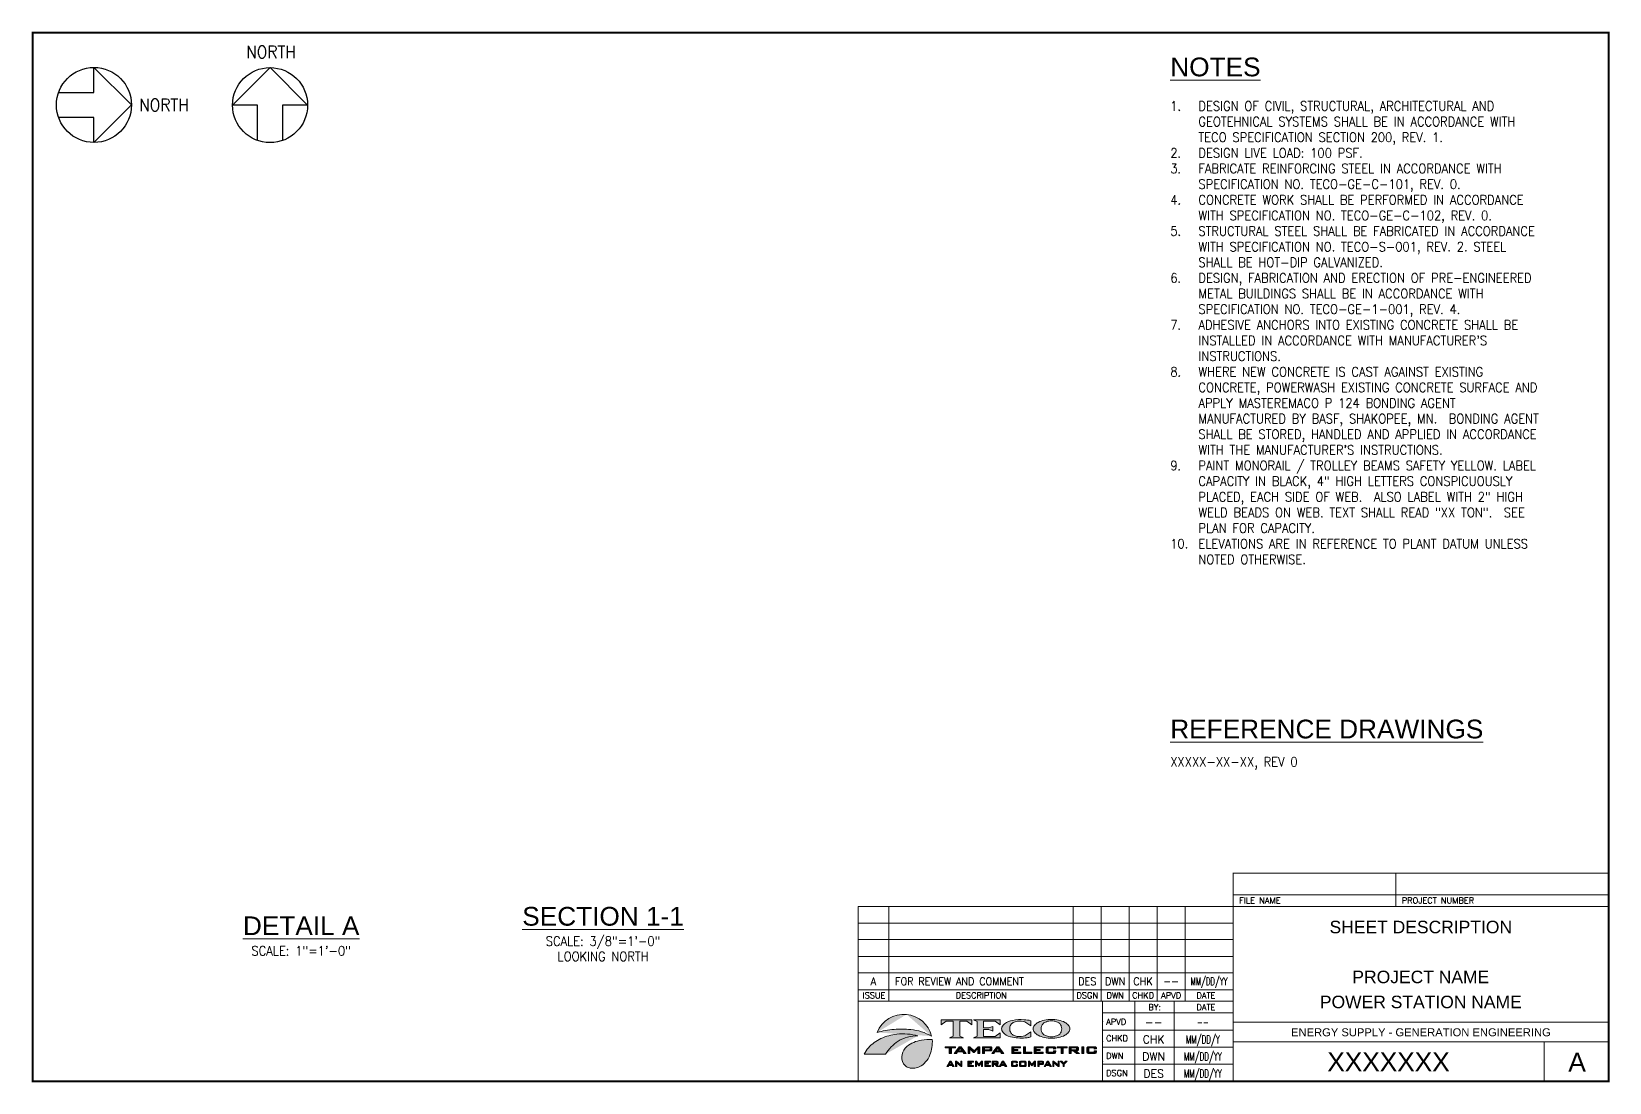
# Paper-space layout 'STRUCTURAL NOTES' of a CAD drawing. Header units: inches. Extents: x 0.9 to 16.6, y 0.3 to 10.8.
import ezdxf
from ezdxf.enums import TextEntityAlignment as Align

# ---------------------------------------------------------------- set-up
doc = ezdxf.new("R2010")
doc.units = ezdxf.units.IN
doc.header["$LTSCALE"] = 0.25
doc.header["$MEASUREMENT"] = 0
doc.layers.get('0').update_dxf_attribs({"lineweight": 18})
doc.layers.add('BORDER', color=7, linetype='Continuous')
doc.layers.add('TITLE-TEXT', color=3, linetype='Continuous')
for name, color, linetype, lineweight in [('G-TBLK', 250, 'Continuous', 25), ('S-SYMB', 6, 'Continuous', 30), ('S-TEXT', 7, 'Continuous', 20)]:
    doc.layers.add(name, color=color, linetype=linetype, lineweight=lineweight)
doc.styles.add('1-8RS', font='ROMANS.shx', dxfattribs={"width": 0.9, "height": 0.125})
doc.styles.add('3-32RS', font='ROMANS.shx', dxfattribs={"width": 0.9, "height": 0.09375})
doc.styles.add('5-64RS', font='ROMANS.shx', dxfattribs={"width": 0.9, "height": 0.078125})
doc.styles.add('Border', font='arial.ttf')
doc.styles.add('ROMANS', font='ROMANS')
doc.styles.add('TITLES', font='arial.ttf', dxfattribs={"height": 0.1875})

# ---------------------------------------------------------------- blocks, each defined once
blk = doc.blocks.new('north-arrow')
blk.add_lwpolyline([(-0.354, 0.125), (0, 0.125), (0, 0.375), (0.375, 0), (0, -0.375), (0, -0.125), (-0.354, -0.125)])
blk.add_circle((0, 0), 0.375)
blk = doc.blocks.new('11X17BDR')
h = blk.add_hatch(color=256)
h.dxf.hatch_style = 1
edge = h.paths.add_edge_path()
edge.add_arc((8.83, 0.384), 0.287, 84.3962, 158.5149, ccw=False)
edge.add_arc((8.833, 0.389), 0.282, 13.0721, 84.9544, ccw=False)
edge.add_arc((8.857, 0.018), 0.501, 59.9852, 85.03)
edge.add_arc((8.804, -0.373), 0.895, 83.8288, 94.5494)
edge.add_arc((8.793, -0.287), 0.809, 94.2464, 106.5052)
h = blk.add_hatch(color=256)
h.dxf.hatch_style = 1
edge = h.paths.add_edge_path()
edge.add_arc((8.824, -0.115), 0.591, 75.4669, 96.1153)
edge.add_arc((8.808, -0.006), 0.48, 95.5751, 115.3545)
edge.add_arc((8.763, 0.08), 0.383, 114.7971, 137.9595)
edge.add_arc((8.677, 0.16), 0.266, 138.4023, 155.1104)
edge.add_line((8.436, 0.272), (8.649, 0.272))
edge.add_arc((8.994, 0.065), 0.403, 123.2678, 149.0243, ccw=False)
edge.add_arc((8.97, 0.075), 0.381, 89.6848, 121.0855, ccw=False)
h = blk.add_hatch(color=256)
h.dxf.hatch_style = 1
h.paths.add_polyline_path([(9.204, 0.616), (9.511, 0.616), (9.511, 0.565), (9.462, 0.601), (9.39, 0.601), (9.39, 0.451), (9.427, 0.436), (9.288, 0.436), (9.325, 0.451), (9.325, 0.601), (9.253, 0.601), (9.204, 0.565)])
h = blk.add_hatch(color=256)
h.dxf.hatch_style = 1
h.paths.add_polyline_path([(9.526, 0.616), (9.793, 0.616), (9.793, 0.565), (9.745, 0.601), (9.628, 0.601), (9.628, 0.534), (9.682, 0.534), (9.719, 0.549), (9.719, 0.503), (9.682, 0.519), (9.628, 0.519), (9.628, 0.45), (9.745, 0.45), (9.793, 0.486), (9.793, 0.436), (9.526, 0.436), (9.563, 0.451), (9.563, 0.6)])
h = blk.add_hatch(color=256)
h.dxf.hatch_style = 1
h.paths.add_polyline_path([(9.889, 0.526, -0.146065), (9.9, 0.566, -0.117978), (9.924, 0.588, -0.097883), (9.964, 0.601, -0.11993), (10.042, 0.595), (10.1, 0.555), (10.1, 0.607, 0.053182), (10.035, 0.617, 0.06401), (9.917, 0.61, 0.115737), (9.838, 0.576, 0.133283), (9.812, 0.543, 0.193013), (9.812, 0.508, 0.132419), (9.837, 0.476, 0.117059), (9.917, 0.441, 0.076372), (10.063, 0.437, 0.036257), (10.1, 0.444), (10.1, 0.496), (10.042, 0.456, -0.120987), (9.965, 0.45, -0.096456), (9.925, 0.463, -0.113265), (9.901, 0.486, -0.149628)])
h = blk.add_hatch(color=256)
h.dxf.hatch_style = 1
h.paths.add_polyline_path([(10.173, 0.461, 0.124302), (10.307, 0.432, 0.1243), (10.441, 0.461, 0.1028), (10.477, 0.491, 0.165897), (10.49, 0.526, 0.165853), (10.477, 0.56, 0.10269), (10.441, 0.59, 0.124274), (10.307, 0.619, 0.124276), (10.173, 0.59, 0.102746), (10.136, 0.56, 0.165775), (10.123, 0.526, 0.165819), (10.136, 0.491, 0.102856)])
h.paths.add_polyline_path([(10.208, 0.553, -0.11305), (10.225, 0.578, -0.115654), (10.257, 0.598, -0.080839), (10.307, 0.605, -0.080836), (10.356, 0.598, -0.115653), (10.389, 0.578, -0.112945), (10.405, 0.553, -0.17035), (10.405, 0.498, -0.112945), (10.389, 0.473, -0.115653), (10.356, 0.454, -0.080836), (10.307, 0.447, -0.080839), (10.257, 0.454, -0.115654), (10.225, 0.473, -0.11305), (10.208, 0.498, -0.17035)], flags=16)
h = blk.add_hatch(color=256)
h.dxf.hatch_style = 1
edge = h.paths.add_edge_path()
edge.add_arc((9.054, 0.102), 0.314, 98.6884, 127.6717)
edge.add_arc((8.945, 0.245), 0.134, 128.059, 210.1188)
edge.add_arc((8.919, 0.238), 0.109, 213.7639, 241.1035)
edge.add_arc((8.923, 0.274), 0.143, 246.8765, 295.7252)
edge.add_arc((8.884, 0.342), 0.221, 297.1213, 339.3712)
edge.add_arc((8.773, 0.394), 0.343, 337.7088, 364.1782)
edge.add_arc((9.091, -0.045), 0.465, 87.0292, 100.5203)
at = {"lineweight": 5}
h = blk.add_hatch(color=256, dxfattribs=at)
h.dxf.hatch_style = 1
h.paths.add_polyline_path([(9.245, 0.346), (9.245, 0.334), (9.285, 0.334), (9.285, 0.28), (9.306, 0.28), (9.306, 0.334), (9.346, 0.334), (9.346, 0.346)])
h = blk.add_hatch(color=256, dxfattribs=at)
h.dxf.hatch_style = 1
h.paths.add_polyline_path([(9.404, 0.346), (9.385, 0.346), (9.335, 0.28), (9.356, 0.28), (9.366, 0.295), (9.421, 0.295), (9.431, 0.28), (9.454, 0.28)])
h.paths.add_polyline_path([(9.412, 0.306), (9.374, 0.306), (9.394, 0.333)], flags=16)
h = blk.add_hatch(color=256, dxfattribs=at)
h.dxf.hatch_style = 1
h.paths.add_polyline_path([(9.529, 0.288), (9.533, 0.288), (9.571, 0.328), (9.57, 0.28), (9.589, 0.28), (9.589, 0.346), (9.573, 0.346), (9.533, 0.306), (9.492, 0.346), (9.475, 0.346), (9.475, 0.28), (9.492, 0.28), (9.491, 0.324)])
h = blk.add_hatch(color=256, dxfattribs=at)
h.dxf.hatch_style = 1
h.paths.add_polyline_path([(9.71, 0.341, 0.080461), (9.707, 0.343, 0.041347), (9.705, 0.344, 0.05123), (9.701, 0.345, 0.040458), (9.693, 0.346), (9.618, 0.346), (9.618, 0.28), (9.638, 0.28), (9.638, 0.306), (9.693, 0.306, 0.048244), (9.701, 0.307, 0.043443), (9.705, 0.307, 0.049133), (9.707, 0.309, 0.072646), (9.71, 0.31, 0.068917), (9.711, 0.313, 0.068888), (9.712, 0.315, 0.045795), (9.712, 0.319), (9.712, 0.333, 0.037245), (9.712, 0.336, 0.077419), (9.711, 0.339, 0.060755)])
h.paths.add_polyline_path([(9.692, 0.332, -0.084756), (9.693, 0.331, -0.037058), (9.693, 0.329), (9.693, 0.322, -0.046197), (9.693, 0.321, -0.075574), (9.692, 0.32, -0.080216), (9.691, 0.319, -0.078788), (9.69, 0.318, -0.045808), (9.689, 0.318, -0.037136), (9.688, 0.317, -0.03357), (9.684, 0.317), (9.638, 0.317), (9.638, 0.335), (9.686, 0.335, -0.024438), (9.688, 0.334, -0.046275), (9.689, 0.334, -0.036668), (9.69, 0.334, -0.087976), (9.691, 0.333, -0.07104)], flags=16)
h = blk.add_hatch(color=256, dxfattribs=at)
h.dxf.hatch_style = 1
h.paths.add_polyline_path([(9.779, 0.346), (9.76, 0.346), (9.711, 0.28), (9.731, 0.28), (9.741, 0.295), (9.796, 0.295), (9.807, 0.28), (9.829, 0.28)])
h.paths.add_polyline_path([(9.788, 0.306), (9.75, 0.306), (9.769, 0.333)], flags=16)
h = blk.add_hatch(color=256, dxfattribs=at)
h.dxf.hatch_style = 1
h.paths.add_polyline_path([(9.909, 0.346), (9.909, 0.28), (9.999, 0.28), (9.999, 0.293), (9.929, 0.293), (9.929, 0.309), (9.97, 0.309), (9.97, 0.32), (9.929, 0.32), (9.929, 0.335), (9.998, 0.335), (9.998, 0.346)])
h = blk.add_hatch(color=256, dxfattribs=at)
h.dxf.hatch_style = 1
h.paths.add_polyline_path([(10.026, 0.28), (10.112, 0.28), (10.112, 0.293), (10.047, 0.293), (10.047, 0.346), (10.026, 0.346)])
h = blk.add_hatch(color=256, dxfattribs=at)
h.dxf.hatch_style = 1
h.paths.add_polyline_path([(10.155, 0.335), (10.224, 0.335), (10.224, 0.346), (10.135, 0.346), (10.135, 0.28), (10.225, 0.28), (10.225, 0.293), (10.155, 0.293), (10.155, 0.309), (10.195, 0.309), (10.195, 0.32), (10.155, 0.32)])
h = blk.add_hatch(color=256, dxfattribs=at)
h.dxf.hatch_style = 1
h.paths.add_polyline_path([(10.328, 0.334), (10.328, 0.322), (10.349, 0.324), (10.349, 0.33, 0.030567), (10.348, 0.335, 0.055702), (10.348, 0.338, 0.072669), (10.346, 0.341, 0.085523), (10.344, 0.343, 0.062277), (10.341, 0.344, 0.046383), (10.337, 0.345, 0.046553), (10.327, 0.346), (10.275, 0.346, 0.033692), (10.265, 0.345, 0.059138), (10.261, 0.344, 0.049627), (10.258, 0.343, 0.098639), (10.256, 0.341, 0.059209), (10.255, 0.338, 0.068685), (10.254, 0.335, 0.018497), (10.253, 0.33), (10.253, 0.296, 0.03019), (10.254, 0.292, 0.056928), (10.255, 0.288, 0.070969), (10.256, 0.285, 0.086828), (10.258, 0.283, 0.060908), (10.261, 0.282, 0.048325), (10.265, 0.281, 0.044491), (10.275, 0.28), (10.327, 0.28, 0.033681), (10.337, 0.281, 0.059271), (10.341, 0.282, 0.04985), (10.344, 0.283, 0.097546), (10.346, 0.285, 0.060692), (10.348, 0.288, 0.067671), (10.348, 0.292, 0.018612), (10.349, 0.296), (10.349, 0.304), (10.328, 0.307), (10.328, 0.293), (10.274, 0.293), (10.274, 0.334)])
h = blk.add_hatch(color=256, dxfattribs=at)
h.dxf.hatch_style = 1
h.paths.add_polyline_path([(10.364, 0.346), (10.364, 0.334), (10.404, 0.334), (10.404, 0.28), (10.424, 0.28), (10.424, 0.334), (10.464, 0.334), (10.464, 0.346)])
h = blk.add_hatch(color=256, dxfattribs=at)
h.dxf.hatch_style = 1
h.paths.add_polyline_path([(10.572, 0.343, 0.039613), (10.569, 0.344, 0.053337), (10.566, 0.345, 0.038227), (10.561, 0.346), (10.482, 0.346), (10.482, 0.28), (10.502, 0.28), (10.502, 0.305), (10.522, 0.305), (10.557, 0.28), (10.586, 0.28), (10.546, 0.305), (10.557, 0.305, 0.077751), (10.566, 0.306, 0.013901), (10.569, 0.307, 0.079144), (10.572, 0.308, 0.042415), (10.574, 0.31, 0.099261), (10.575, 0.312, 0.099807), (10.577, 0.318), (10.577, 0.333, 0.035755), (10.576, 0.336, 0.078916), (10.575, 0.339, 0.059262), (10.574, 0.341, 0.081959)])
h.paths.add_polyline_path([(10.548, 0.335, -0.025528), (10.552, 0.334, -0.045184), (10.554, 0.334, -0.037759), (10.555, 0.334, -0.086878), (10.556, 0.333, -0.072134), (10.556, 0.332, -0.083659), (10.557, 0.331, -0.038148), (10.557, 0.329), (10.557, 0.322, -0.102257), (10.556, 0.319, -0.119095), (10.556, 0.318, -0.041048), (10.555, 0.317, -0.082391), (10.554, 0.317, -0.002904), (10.552, 0.316, -0.066408), (10.548, 0.316), (10.502, 0.316), (10.502, 0.335)], flags=16)
h = blk.add_hatch(color=256, dxfattribs=at)
h.dxf.hatch_style = 1
h.paths.add_polyline_path([(10.631, 0.346), (10.611, 0.346), (10.611, 0.28), (10.631, 0.28)])
h = blk.add_hatch(color=256, dxfattribs=at)
h.dxf.hatch_style = 1
h.paths.add_polyline_path([(10.735, 0.334), (10.735, 0.322), (10.756, 0.324), (10.756, 0.33, 0.030567), (10.755, 0.335, 0.055702), (10.755, 0.338, 0.072669), (10.753, 0.341, 0.085523), (10.751, 0.343, 0.062277), (10.748, 0.344, 0.046383), (10.744, 0.345, 0.046553), (10.734, 0.346), (10.682, 0.346, 0.033692), (10.672, 0.345, 0.059138), (10.668, 0.344, 0.049627), (10.665, 0.343, 0.098639), (10.663, 0.341, 0.059209), (10.662, 0.338, 0.068685), (10.661, 0.335, 0.018497), (10.66, 0.33), (10.66, 0.296, 0.03019), (10.661, 0.292, 0.056928), (10.662, 0.288, 0.070969), (10.663, 0.285, 0.086828), (10.665, 0.283, 0.060908), (10.668, 0.282, 0.048325), (10.672, 0.281, 0.044491), (10.682, 0.28), (10.734, 0.28, 0.033681), (10.744, 0.281, 0.059271), (10.748, 0.282, 0.04985), (10.751, 0.283, 0.097546), (10.753, 0.285, 0.060692), (10.755, 0.288, 0.067671), (10.755, 0.292, 0.018612), (10.756, 0.296), (10.756, 0.304), (10.735, 0.307), (10.735, 0.293), (10.681, 0.293), (10.681, 0.334)])
h = blk.add_hatch(color=256, dxfattribs=at)
h.dxf.hatch_style = 1
h.paths.add_polyline_path([(9.304, 0.201), (9.292, 0.201), (9.261, 0.149), (9.274, 0.149), (9.28, 0.16), (9.315, 0.16), (9.321, 0.149), (9.335, 0.149)])
h.paths.add_polyline_path([(9.309, 0.17), (9.285, 0.17), (9.298, 0.191)], flags=16)
h = blk.add_hatch(color=256, dxfattribs=at)
h.dxf.hatch_style = 1
h.paths.add_polyline_path([(9.359, 0.185), (9.404, 0.149), (9.412, 0.149), (9.412, 0.201), (9.401, 0.201), (9.401, 0.165), (9.357, 0.201), (9.348, 0.201), (9.348, 0.149), (9.36, 0.149)])
h = blk.add_hatch(color=256, dxfattribs=at)
h.dxf.hatch_style = 1
h.paths.add_polyline_path([(9.472, 0.201), (9.472, 0.149), (9.528, 0.149), (9.528, 0.159), (9.484, 0.159), (9.484, 0.172), (9.509, 0.172), (9.509, 0.181), (9.484, 0.181), (9.484, 0.192), (9.527, 0.192), (9.527, 0.201)])
h = blk.add_hatch(color=256, dxfattribs=at)
h.dxf.hatch_style = 1
h.paths.add_polyline_path([(9.556, 0.187), (9.58, 0.155), (9.583, 0.155), (9.606, 0.187), (9.606, 0.149), (9.618, 0.149), (9.618, 0.201), (9.608, 0.201), (9.582, 0.17), (9.557, 0.201), (9.547, 0.201), (9.547, 0.149), (9.557, 0.149)])
h = blk.add_hatch(color=256, dxfattribs=at)
h.dxf.hatch_style = 1
h.paths.add_polyline_path([(9.652, 0.192), (9.696, 0.192), (9.696, 0.201), (9.64, 0.201), (9.64, 0.149), (9.696, 0.149), (9.696, 0.159), (9.652, 0.159), (9.652, 0.172), (9.678, 0.172), (9.678, 0.181), (9.652, 0.181)])
h = blk.add_hatch(color=256, dxfattribs=at)
h.dxf.hatch_style = 1
h.paths.add_polyline_path([(9.762, 0.169), (9.754, 0.169), (9.78, 0.149), (9.761, 0.149), (9.739, 0.169), (9.727, 0.169), (9.727, 0.149), (9.715, 0.149), (9.715, 0.201), (9.762, 0.201, -0.090851), (9.77, 0.199, -0.202446), (9.774, 0.193), (9.773, 0.177, -0.31975), (9.769, 0.17, -0.08429)])
h.paths.add_polyline_path([(9.727, 0.178), (9.727, 0.192), (9.758, 0.192, -0.155418), (9.761, 0.191, -0.071343), (9.762, 0.188), (9.762, 0.18, -0.224979), (9.758, 0.178, 0.003541), (9.756, 0.178)], flags=16)
h = blk.add_hatch(color=256, dxfattribs=at)
h.dxf.hatch_style = 1
h.paths.add_polyline_path([(9.803, 0.16), (9.838, 0.16), (9.845, 0.149), (9.859, 0.149), (9.828, 0.201), (9.815, 0.201), (9.784, 0.149), (9.797, 0.149)])
h.paths.add_polyline_path([(9.809, 0.17), (9.821, 0.191), (9.833, 0.17)], flags=16)
h = blk.add_hatch(color=256, dxfattribs=at)
h.dxf.hatch_style = 1
h.paths.add_polyline_path([(9.964, 0.198, 0.03499), (9.962, 0.2, 0.085977), (9.959, 0.2, -0.003789), (9.956, 0.201, 0.060861), (9.953, 0.201), (9.92, 0.201, 0.021688), (9.917, 0.201, 0.035239), (9.914, 0.2, 0.046875), (9.911, 0.2, 0.074036), (9.91, 0.198, 0.090842), (9.908, 0.197, 0.05218), (9.907, 0.195, 0.047539), (9.907, 0.192, 0.023081), (9.907, 0.189), (9.907, 0.161, 0.026593), (9.907, 0.158, 0.043876), (9.907, 0.155, 0.056246), (9.908, 0.153, 0.086473), (9.91, 0.152, 0.077694), (9.911, 0.151, 0.04393), (9.914, 0.15, 0.038182), (9.917, 0.149, 0.018748), (9.92, 0.149), (9.953, 0.149, 0.04767), (9.959, 0.15, 0.065484), (9.962, 0.151, 0.056108), (9.964, 0.152, 0.108166), (9.965, 0.153, 0.034712), (9.966, 0.155, 0.06543), (9.966, 0.158), (9.966, 0.168), (9.954, 0.17), (9.954, 0.159), (9.919, 0.159), (9.919, 0.192), (9.954, 0.192), (9.954, 0.182), (9.966, 0.184), (9.966, 0.192, 0.086645), (9.966, 0.195, 0.013208), (9.965, 0.197, 0.130248)])
h = blk.add_hatch(color=256, dxfattribs=at)
h.dxf.hatch_style = 1
h.paths.add_polyline_path([(10, 0.201, -0.007075), (9.997, 0.201, 0.097652), (9.992, 0.2, 0.292753), (9.988, 0.196, 0.075483), (9.987, 0.189), (9.987, 0.161, 0.020478), (9.987, 0.158, 0.04889), (9.987, 0.155, 0.051829), (9.988, 0.153, 0.090242), (9.99, 0.152, 0.101917), (9.992, 0.15, 0.055598), (9.997, 0.149, 0.021667), (10, 0.149), (10.04, 0.149, 0.019042), (10.044, 0.149, 0.037888), (10.047, 0.15, 0.044009), (10.049, 0.151, 0.078276), (10.051, 0.152, 0.120188), (10.053, 0.154, 0.066469), (10.054, 0.158, 0.027104), (10.054, 0.161), (10.054, 0.189, 0.023885), (10.054, 0.192, 0.046223), (10.053, 0.195, 0.053497), (10.052, 0.197, 0.089518), (10.051, 0.198, 0.101491), (10.049, 0.2, 0.056024), (10.044, 0.201, 0.021688), (10.04, 0.201)])
h.paths.add_polyline_path([(10.041, 0.192), (10.041, 0.159), (9.999, 0.159), (9.999, 0.192)], flags=16)
h = blk.add_hatch(color=256, dxfattribs=at)
h.dxf.hatch_style = 1
h.paths.add_polyline_path([(10.076, 0.149), (10.086, 0.149), (10.086, 0.187), (10.11, 0.155), (10.112, 0.155), (10.136, 0.187), (10.135, 0.149), (10.147, 0.149), (10.147, 0.201), (10.137, 0.201), (10.112, 0.17), (10.086, 0.201), (10.076, 0.201)])
h = blk.add_hatch(color=256, dxfattribs=at)
h.dxf.hatch_style = 1
h.paths.add_polyline_path([(10.217, 0.169), (10.182, 0.169), (10.182, 0.149), (10.169, 0.149), (10.169, 0.201), (10.216, 0.201, -0.091089), (10.224, 0.199, -0.194104), (10.228, 0.193), (10.228, 0.178, -0.32127), (10.223, 0.171, -0.081634)])
h.paths.add_polyline_path([(10.212, 0.192, -0.159234), (10.215, 0.191, -0.075262), (10.216, 0.188), (10.216, 0.18, -0.231814), (10.212, 0.178, 0.007089), (10.21, 0.178), (10.182, 0.178), (10.182, 0.192)], flags=16)
h = blk.add_hatch(color=256, dxfattribs=at)
h.dxf.hatch_style = 1
h.paths.add_polyline_path([(10.286, 0.16), (10.293, 0.149), (10.307, 0.149), (10.276, 0.201), (10.263, 0.201), (10.232, 0.149), (10.245, 0.149), (10.251, 0.16)])
h.paths.add_polyline_path([(10.257, 0.17), (10.269, 0.191), (10.281, 0.17)], flags=16)
h = blk.add_hatch(color=256, dxfattribs=at)
h.dxf.hatch_style = 1
h.paths.add_polyline_path([(10.328, 0.201), (10.32, 0.201), (10.32, 0.149), (10.331, 0.149), (10.33, 0.185), (10.375, 0.149), (10.384, 0.149), (10.384, 0.201), (10.372, 0.201), (10.373, 0.165)])
h = blk.add_hatch(color=256, dxfattribs=at)
h.dxf.hatch_style = 1
h.paths.add_polyline_path([(10.411, 0.201), (10.394, 0.201), (10.422, 0.172), (10.422, 0.149), (10.435, 0.149), (10.435, 0.173), (10.463, 0.201), (10.448, 0.201), (10.429, 0.181)])
for p, q in [((15.874, 10.486), (15.874, 0)), ((15.874, 0), (0.124, 0))]:
    blk.add_line(p, q)
at = {"const_width": 0.02}
blk.add_lwpolyline([(0.124, 0), (0.124, 10.486), (15.874, 10.486), (15.874, 0)], close=True, dxfattribs=at)
at = {"const_width": 0.01}
for points in [[(12.124, 0), (12.124, 2.083), (15.874, 2.083)], [(13.749, 2.083), (13.749, 1.75)], [(8.374, 1.75), (15.874, 1.75)], [(8.374, 1.75), (8.374, 0)], [(8.682, 0.801), (8.682, 1.75)], [(10.525, 0.801), (10.525, 1.75)], [(10.804, 0.801), (10.804, 1.75)], [(11.083, 0.801), (11.083, 1.75)], [(11.362, 0.801), (11.362, 1.75)], [(11.642, 0.801), (11.642, 1.75)], [(12.124, 1.866), (15.874, 1.866)], [(8.374, 1.583), (12.124, 1.583)], [(8.374, 1.417), (12.124, 1.417)], [(8.374, 1.25), (12.124, 1.25)], [(8.374, 1.084), (12.124, 1.084)], [(8.374, 0.917), (12.124, 0.917)], [(8.374, 0.801), (12.124, 0.801)], [(10.818, 0.801), (10.818, 0)], [(11.139, 0.801), (11.139, 0)], [(11.533, 0.801), (11.533, 0)], [(10.818, 0.684), (12.124, 0.684)], [(10.818, 0.513), (12.124, 0.513)], [(12.124, 0.593), (15.874, 0.593)], [(10.818, 0.342), (12.124, 0.342)], [(12.124, 0.397), (15.874, 0.397)], [(10.818, 0.171), (12.124, 0.171)]]:
    blk.add_lwpolyline(points, dxfattribs=at)
for points in [[(8.563, 0.489, -0.335171), (8.858, 0.669, -0.324352), (9.107, 0.452, 0.109715), (8.9, 0.518, 0.046811), (8.733, 0.52, 0.05354)], [(8.972, 0.456, 0.09034), (8.761, 0.472, 0.086519), (8.602, 0.428, 0.101411), (8.478, 0.337, 0.073032), (8.436, 0.272), (8.649, 0.272, -0.11286), (8.773, 0.402, -0.137875)], [(10.1, 0.444), (10.1, 0.496), (10.042, 0.456, -0.120987), (9.965, 0.45, -0.096456), (9.925, 0.463, -0.113265), (9.901, 0.486, -0.149628), (9.889, 0.526, -0.146065), (9.9, 0.566, -0.117978), (9.924, 0.588, -0.097883), (9.964, 0.601, -0.11993), (10.042, 0.595), (10.1, 0.555), (10.1, 0.607, 0.053182), (10.035, 0.617, 0.06401), (9.917, 0.61, 0.115737), (9.838, 0.576, 0.133283), (9.812, 0.543, 0.193013), (9.812, 0.508, 0.132419), (9.837, 0.476, 0.117059), (9.917, 0.441, 0.076372), (10.063, 0.437, 0.036257)], [(10.173, 0.59, 0.102746), (10.136, 0.56, 0.165775), (10.123, 0.526, 0.165819), (10.136, 0.491, 0.102856), (10.173, 0.461, 0.124302), (10.307, 0.432, 0.1243), (10.441, 0.461, 0.1028), (10.477, 0.491, 0.165897), (10.49, 0.526, 0.165853), (10.477, 0.56, 0.10269), (10.441, 0.59, 0.124274), (10.307, 0.619, 0.124276)], [(10.208, 0.553, 0.17035), (10.208, 0.498, 0.11305), (10.225, 0.473, 0.112719), (10.256, 0.454, 0.082386), (10.307, 0.447, 0.082382), (10.357, 0.454, 0.112719), (10.389, 0.473, 0.112945), (10.405, 0.498, 0.17035), (10.405, 0.553, 0.112945), (10.389, 0.578, 0.112719), (10.357, 0.597, 0.082382), (10.307, 0.605, 0.082386), (10.256, 0.597, 0.112719), (10.225, 0.578, 0.11305)], [(9.006, 0.412, 0.127142), (8.862, 0.35, 0.374182), (8.829, 0.177, 0.119861), (8.866, 0.143, 0.21643), (8.985, 0.145, 0.186467), (9.091, 0.264, 0.116011), (9.115, 0.419, 0.058934)]]:
    blk.add_lwpolyline(points, format="xyb", close=True)
for points in [[(9.204, 0.616), (9.511, 0.616), (9.511, 0.565), (9.462, 0.601), (9.39, 0.601), (9.39, 0.451), (9.427, 0.436), (9.288, 0.436), (9.325, 0.451), (9.325, 0.601), (9.253, 0.601), (9.204, 0.565)], [(9.526, 0.616), (9.793, 0.616), (9.793, 0.565), (9.745, 0.601), (9.628, 0.601), (9.628, 0.534), (9.682, 0.534), (9.719, 0.549), (9.719, 0.503), (9.682, 0.519), (9.628, 0.519), (9.628, 0.45), (9.745, 0.45), (9.793, 0.486), (9.793, 0.436), (9.526, 0.436), (9.563, 0.451), (9.563, 0.6)]]:
    blk.add_lwpolyline(points, close=True)
at = {"lineweight": 5}
for points in [[(9.245, 0.346), (9.346, 0.346), (9.346, 0.334), (9.306, 0.334), (9.306, 0.28), (9.285, 0.28), (9.285, 0.334), (9.245, 0.334)], [(9.335, 0.28), (9.385, 0.346), (9.404, 0.346), (9.454, 0.28), (9.431, 0.28), (9.421, 0.295), (9.366, 0.295), (9.356, 0.28)], [(9.475, 0.346), (9.475, 0.28), (9.492, 0.28), (9.491, 0.324), (9.529, 0.288), (9.533, 0.288), (9.571, 0.328), (9.57, 0.28), (9.589, 0.28), (9.589, 0.346), (9.573, 0.346), (9.533, 0.306), (9.492, 0.346)], [(9.711, 0.28), (9.76, 0.346), (9.779, 0.346), (9.829, 0.28), (9.807, 0.28), (9.796, 0.295), (9.741, 0.295), (9.731, 0.28)], [(9.75, 0.306), (9.769, 0.333), (9.788, 0.306)], [(9.909, 0.346), (9.998, 0.346), (9.998, 0.335), (9.929, 0.335), (9.929, 0.32), (9.97, 0.32), (9.97, 0.309), (9.929, 0.309), (9.929, 0.293), (9.999, 0.293), (9.999, 0.28), (9.909, 0.28)], [(10.026, 0.346), (10.047, 0.346), (10.047, 0.293), (10.112, 0.293), (10.112, 0.28), (10.026, 0.28)], [(10.135, 0.346), (10.224, 0.346), (10.224, 0.335), (10.155, 0.335), (10.155, 0.32), (10.195, 0.32), (10.195, 0.309), (10.155, 0.309), (10.155, 0.293), (10.225, 0.293), (10.225, 0.28), (10.135, 0.28)], [(10.364, 0.346), (10.464, 0.346), (10.464, 0.334), (10.424, 0.334), (10.424, 0.28), (10.404, 0.28), (10.404, 0.334), (10.364, 0.334)], [(10.611, 0.346), (10.631, 0.346), (10.631, 0.28), (10.611, 0.28)], [(9.261, 0.149), (9.292, 0.201), (9.304, 0.201), (9.335, 0.149), (9.321, 0.149), (9.315, 0.16), (9.28, 0.16), (9.274, 0.149)], [(9.285, 0.17), (9.298, 0.191), (9.309, 0.17)], [(9.348, 0.149), (9.348, 0.201), (9.357, 0.201), (9.401, 0.165), (9.401, 0.201), (9.412, 0.201), (9.412, 0.149), (9.404, 0.149), (9.359, 0.185), (9.36, 0.149)], [(9.472, 0.201), (9.527, 0.201), (9.527, 0.192), (9.484, 0.192), (9.484, 0.181), (9.509, 0.181), (9.509, 0.172), (9.484, 0.172), (9.484, 0.159), (9.528, 0.159), (9.528, 0.149), (9.472, 0.149)], [(9.547, 0.201), (9.557, 0.201), (9.582, 0.17), (9.608, 0.201), (9.618, 0.201), (9.618, 0.149), (9.606, 0.149), (9.606, 0.187), (9.583, 0.155), (9.58, 0.155), (9.556, 0.187), (9.557, 0.149), (9.547, 0.149)], [(9.64, 0.201), (9.696, 0.201), (9.696, 0.192), (9.652, 0.192), (9.652, 0.181), (9.678, 0.181), (9.678, 0.172), (9.652, 0.172), (9.652, 0.159), (9.696, 0.159), (9.696, 0.149), (9.64, 0.149)], [(9.784, 0.149), (9.815, 0.201), (9.828, 0.201), (9.859, 0.149), (9.845, 0.149), (9.838, 0.16), (9.803, 0.16), (9.797, 0.149)], [(9.809, 0.17), (9.821, 0.191), (9.833, 0.17)], [(9.999, 0.159), (9.999, 0.192), (10.041, 0.192), (10.041, 0.159)], [(10.076, 0.149), (10.076, 0.201), (10.086, 0.201), (10.112, 0.17), (10.137, 0.201), (10.147, 0.201), (10.147, 0.149), (10.135, 0.149), (10.136, 0.187), (10.112, 0.155), (10.11, 0.155), (10.086, 0.187), (10.086, 0.149)], [(10.232, 0.149), (10.263, 0.201), (10.276, 0.201), (10.307, 0.149), (10.293, 0.149), (10.286, 0.16), (10.251, 0.16), (10.245, 0.149)], [(10.257, 0.17), (10.269, 0.191), (10.281, 0.17)], [(10.32, 0.149), (10.32, 0.201), (10.328, 0.201), (10.373, 0.165), (10.372, 0.201), (10.384, 0.201), (10.384, 0.149), (10.375, 0.149), (10.33, 0.185), (10.331, 0.149)], [(10.394, 0.201), (10.411, 0.201), (10.429, 0.181), (10.448, 0.201), (10.463, 0.201), (10.435, 0.173), (10.435, 0.149), (10.422, 0.149), (10.422, 0.172)]]:
    blk.add_lwpolyline(points, close=True, dxfattribs=at)
blk.add_lwpolyline([(9.394, 0.333), (9.374, 0.306), (9.412, 0.306), (9.394, 0.333)], dxfattribs=at)
for points in [[(9.693, 0.306), (9.638, 0.306), (9.638, 0.28), (9.618, 0.28), (9.618, 0.346), (9.693, 0.346, -0.040458), (9.701, 0.345, -0.05123), (9.705, 0.344, -0.041347), (9.707, 0.343, -0.080461), (9.71, 0.341, -0.060755), (9.711, 0.339, -0.077419), (9.712, 0.336, -0.037245), (9.712, 0.333), (9.712, 0.319, -0.045795), (9.712, 0.315, -0.068888), (9.711, 0.313, -0.068917), (9.71, 0.31, -0.072646), (9.707, 0.309, -0.049133), (9.705, 0.307, -0.043443), (9.701, 0.307, -0.048244), (9.693, 0.306, -128.696744)], [(10, 0.201), (10.04, 0.201, -0.021688), (10.044, 0.201, -0.035239), (10.047, 0.2, -0.046659), (10.049, 0.2, -0.074913), (10.051, 0.198, -0.089518), (10.052, 0.197, -0.053497), (10.053, 0.195, -0.046223), (10.054, 0.192, -0.023885), (10.054, 0.189), (10.054, 0.161, -0.027104), (10.054, 0.158, -0.042854), (10.053, 0.155, -0.05727), (10.052, 0.153, -0.085445), (10.051, 0.152, -0.078276), (10.049, 0.151, -0.044009), (10.047, 0.15, -0.037888), (10.044, 0.149, -0.019042), (10.04, 0.149), (10, 0.149, -0.021667), (9.997, 0.149, -0.035192), (9.994, 0.15, -0.047011), (9.991, 0.151, -0.074602), (9.99, 0.152, -0.090242), (9.988, 0.153, -0.051829), (9.987, 0.155, -0.04889), (9.987, 0.158, -0.020478), (9.987, 0.161), (9.987, 0.189, -0.058752), (9.987, 0.195, -0.079574), (9.988, 0.197, -0.062737), (9.99, 0.198, -0.102865), (9.991, 0.2, -0.018239), (9.994, 0.2, -0.064004), (9.997, 0.201, 0.007075), (10, 0.201, -0.028747)]]:
    blk.add_lwpolyline(points, format="xyb", dxfattribs=at)
for points in [[(9.684, 0.317), (9.638, 0.317), (9.638, 0.335), (9.686, 0.335, -0.024438), (9.688, 0.334, -0.046275), (9.689, 0.334, -0.036668), (9.69, 0.334, -0.087976), (9.691, 0.333, -0.07104), (9.692, 0.332, -0.084756), (9.693, 0.331, -0.037058), (9.693, 0.329), (9.693, 0.322, -0.046197), (9.693, 0.321, -0.075574), (9.692, 0.32, -0.080216), (9.691, 0.319, -0.078788), (9.69, 0.318, -0.045808), (9.689, 0.318, -0.037136), (9.688, 0.317, -0.03357), (9.684, 0.317)], [(10.274, 0.334), (10.328, 0.334), (10.328, 0.322), (10.349, 0.324), (10.349, 0.33, 0.030567), (10.348, 0.335, 0.055702), (10.348, 0.338, 0.072669), (10.346, 0.341, 0.085523), (10.344, 0.343, 0.062277), (10.341, 0.344, 0.046383), (10.337, 0.345, 0.046553), (10.327, 0.346), (10.275, 0.346, 0.033692), (10.265, 0.345, 0.059138), (10.261, 0.344, 0.049627), (10.258, 0.343, 0.098639), (10.256, 0.341, 0.059209), (10.255, 0.338, 0.068685), (10.254, 0.335, 0.018497), (10.253, 0.33), (10.253, 0.296, 0.03019), (10.254, 0.292, 0.056928), (10.255, 0.288, 0.070969), (10.256, 0.285, 0.086828), (10.258, 0.283, 0.060908), (10.261, 0.282, 0.048325), (10.265, 0.281, 0.044491), (10.275, 0.28), (10.327, 0.28, 0.033681), (10.337, 0.281, 0.059271), (10.341, 0.282, 0.04985), (10.344, 0.283, 0.097546), (10.346, 0.285, 0.060692), (10.348, 0.288, 0.067671), (10.348, 0.292, 0.018612), (10.349, 0.296), (10.349, 0.304), (10.328, 0.307), (10.328, 0.293), (10.274, 0.293)], [(10.482, 0.346), (10.561, 0.346, -0.038227), (10.566, 0.345, -0.053337), (10.569, 0.344, -0.039613), (10.572, 0.343, -0.081959), (10.574, 0.341, -0.059262), (10.575, 0.339, -0.078916), (10.576, 0.336, -0.035755), (10.577, 0.333), (10.577, 0.318, -0.099807), (10.575, 0.312, -0.099261), (10.574, 0.31, -0.042415), (10.572, 0.308, -0.079144), (10.569, 0.307, -0.013901), (10.566, 0.306, -0.077751), (10.557, 0.305), (10.546, 0.305), (10.586, 0.28), (10.557, 0.28), (10.522, 0.305), (10.502, 0.305), (10.502, 0.28), (10.482, 0.28)], [(10.502, 0.335), (10.548, 0.335, -0.025528), (10.552, 0.334, -0.045184), (10.554, 0.334, -0.037759), (10.555, 0.334, -0.086878), (10.556, 0.333, -0.072134), (10.556, 0.332, -0.083659), (10.557, 0.331, -0.038148), (10.557, 0.329), (10.557, 0.322, -0.102257), (10.556, 0.319, -0.119095), (10.556, 0.318, -0.041048), (10.555, 0.317, -0.082391), (10.554, 0.317, -0.002904), (10.552, 0.316, -0.066408), (10.548, 0.316), (10.502, 0.316)], [(10.681, 0.334), (10.735, 0.334), (10.735, 0.322), (10.756, 0.324), (10.756, 0.33, 0.030567), (10.755, 0.335, 0.055702), (10.755, 0.338, 0.072669), (10.753, 0.341, 0.085523), (10.751, 0.343, 0.062277), (10.748, 0.344, 0.046383), (10.744, 0.345, 0.046553), (10.734, 0.346), (10.682, 0.346, 0.033692), (10.672, 0.345, 0.059138), (10.668, 0.344, 0.049627), (10.665, 0.343, 0.098639), (10.663, 0.341, 0.059209), (10.662, 0.338, 0.068685), (10.661, 0.335, 0.018497), (10.66, 0.33), (10.66, 0.296, 0.03019), (10.661, 0.292, 0.056928), (10.662, 0.288, 0.070969), (10.663, 0.285, 0.086828), (10.665, 0.283, 0.060908), (10.668, 0.282, 0.048325), (10.672, 0.281, 0.044491), (10.682, 0.28), (10.734, 0.28, 0.033681), (10.744, 0.281, 0.059271), (10.748, 0.282, 0.04985), (10.751, 0.283, 0.097546), (10.753, 0.285, 0.060692), (10.755, 0.288, 0.067671), (10.755, 0.292, 0.018612), (10.756, 0.296), (10.756, 0.304), (10.735, 0.307), (10.735, 0.293), (10.681, 0.293)], [(9.715, 0.201), (9.762, 0.201, -0.058418), (9.767, 0.2, -0.061698), (9.769, 0.2, -0.043257), (9.771, 0.198, -0.079406), (9.772, 0.197, -0.047923), (9.773, 0.195, -0.066793), (9.774, 0.193, -0.031048), (9.774, 0.191), (9.774, 0.179, -0.040338), (9.774, 0.176, -0.05726), (9.773, 0.174, -0.057665), (9.772, 0.173, -0.070241), (9.771, 0.171, -0.05179), (9.769, 0.17, -0.053156), (9.767, 0.169, -0.066965), (9.762, 0.169), (9.754, 0.169), (9.78, 0.149), (9.761, 0.149), (9.739, 0.169), (9.727, 0.169), (9.727, 0.149), (9.715, 0.149)], [(9.727, 0.192), (9.756, 0.192, -0.020119), (9.758, 0.192, -0.087042), (9.76, 0.192, -0.22897), (9.761, 0.19, -0.047346), (9.762, 0.188), (9.762, 0.182, -0.074279), (9.761, 0.18, -0.20202), (9.76, 0.178, -0.111833), (9.758, 0.178, 0.003541), (9.756, 0.178), (9.727, 0.178)], [(9.919, 0.192), (9.954, 0.192), (9.954, 0.182), (9.966, 0.184), (9.966, 0.192, 0.086645), (9.966, 0.195, 0.013208), (9.965, 0.197, 0.130248), (9.964, 0.198, 0.03499), (9.962, 0.2, 0.085977), (9.959, 0.2, -0.003789), (9.956, 0.201, 0.060861), (9.953, 0.201), (9.92, 0.201, 0.021688), (9.917, 0.201, 0.035239), (9.914, 0.2, 0.046875), (9.911, 0.2, 0.074036), (9.91, 0.198, 0.090842), (9.908, 0.197, 0.05218), (9.907, 0.195, 0.047539), (9.907, 0.192, 0.023081), (9.907, 0.189), (9.907, 0.161, 0.026593), (9.907, 0.158, 0.043876), (9.907, 0.155, 0.056246), (9.908, 0.153, 0.086473), (9.91, 0.152, 0.077694), (9.911, 0.151, 0.04393), (9.914, 0.15, 0.038182), (9.917, 0.149, 0.018748), (9.92, 0.149), (9.953, 0.149, 0.04767), (9.959, 0.15, 0.065484), (9.962, 0.151, 0.056108), (9.964, 0.152, 0.108166), (9.965, 0.153, 0.034712), (9.966, 0.155, 0.06543), (9.966, 0.158), (9.966, 0.168), (9.954, 0.17), (9.954, 0.159), (9.919, 0.159)], [(10.169, 0.149), (10.169, 0.201), (10.216, 0.201, -0.058345), (10.221, 0.2, -0.061845), (10.223, 0.2, -0.04311), (10.225, 0.198, -0.079553), (10.226, 0.197, -0.047021), (10.227, 0.195, -0.069229), (10.228, 0.193, -0.027849), (10.228, 0.191), (10.228, 0.179, -0.040396), (10.228, 0.177, -0.05637), (10.227, 0.175, -0.060084), (10.226, 0.173, -0.067062), (10.225, 0.172, -0.05426), (10.223, 0.171, -0.052099), (10.221, 0.17, -0.067386), (10.216, 0.169), (10.182, 0.169), (10.182, 0.149)], [(10.182, 0.192), (10.21, 0.192, -0.019534), (10.212, 0.192, -0.089632), (10.214, 0.192, -0.225612), (10.216, 0.19, -0.050063), (10.216, 0.188), (10.216, 0.182, -0.073246), (10.216, 0.18, -0.201742), (10.214, 0.179, -0.114538), (10.212, 0.178, 0.007089), (10.21, 0.178), (10.182, 0.178)]]:
    blk.add_lwpolyline(points, format="xyb", close=True, dxfattribs=at)
for p in [(10.818, 0.6), (10.818, 0.6), (10.818, 0.4), (10.818, 0.4), (10.818, 0.2), (10.818, 0.2)]:
    blk.add_point(p)
at = {"layer": 'BORDER', "const_width": 0.01}
blk.add_lwpolyline([(15.231, 0.397), (15.231, 0)], dxfattribs=at)
at = {"color": 5, "style": 'Border'}
blk.add_text('ENERGY SUPPLY - GENERATION ENGINEERING', height=0.08, dxfattribs=at).set_placement((13.999, 0.451), align=Align.CENTER)
at = {"style": 'ROMANS', "flags": 4}
for tag, p in [('FILENAME', (12.184, 1.933)), ('PROJECT#', (13.81, 1.933))]:
    blk.add_attdef(tag, p, '', height=0.08, dxfattribs=at)
at = {"flags": 4}
for tag, height, style, p in [('LINE1', 0.125, 'Border', (13.999, 1.481)), ('LINE2', 0.125, 'Border', (13.999, 1.232)), ('LINE3', 0.125, 'Border', (13.999, 0.983)), ('POWERPLANT', 0.125, 'Border', (13.999, 0.733)), ('APVDBY', 0.08, 'ROMANS', (11.329, 0.552)), ('CHKDBY', 0.08, 'ROMANS', (11.329, 0.381)), ('DWNBY', 0.08, 'ROMANS', (11.329, 0.21)), ('DWG.NO.', 0.188, 'Border', (13.675, 0.103)), ('REV.', 0.188, 'Border', (15.56, 0.099)), ('DSGNBY', 0.08, 'ROMANS', (11.329, 0.039))]:
    blk.add_attdef(tag, text='', height=height, dxfattribs=dict(at, style=style)).set_placement(p, align=Align.CENTER)
at = {"style": 'ROMANS', "width": 0.65, "flags": 4}
for p in [(11.82, 0.552), (11.82, 0.381), (11.82, 0.21), (11.82, 0.039)]:
    blk.add_attdef('DATE', text='', height=0.08, dxfattribs=at).set_placement(p, align=Align.CENTER)
at = {"layer": 'TITLE-TEXT', "linetype": 'Continuous', "style": 'ROMANS'}
for s, p in [('FILE NAME', (12.183, 1.779)), ('PROJECT NUMBER', (13.808, 1.779)), ('APVD', (10.853, 0.566)), ('CHKD', (10.853, 0.401)), ('DWN', (10.853, 0.226)), ('DSGN', (10.853, 0.054))]:
    blk.add_text(s, height=0.06, dxfattribs=at).set_placement(p)
for s, p in [('ISSUE', (8.648, 0.83)), ('DATE', (11.946, 0.83)), ('BY:', (11.401, 0.711)), ('DATE', (11.946, 0.711))]:
    blk.add_text(s, height=0.06, dxfattribs=at).set_placement(p, align=Align.RIGHT)
for s, p in [('DESCRIPTION', (9.605, 0.83)), ('DSGN', (10.664, 0.83)), ('DWN', (10.944, 0.83)), ('CHKD', (11.223, 0.83)), ('APVD', (11.502, 0.83))]:
    blk.add_text(s, height=0.06, dxfattribs=at).set_placement(p, align=Align.CENTER)

psp = doc.layouts.new('STRUCTURAL NOTES')

# ---------------------------------------------------------------- block references
at = {"layer": 'S-SYMB'}
psp.add_blockref('north-arrow', (1.5, 10.098), dxfattribs=at)
at = {"layer": 'S-SYMB', "rotation": 90}
psp.add_blockref('north-arrow', (3.26, 10.096), dxfattribs=at)
at = {"layer": 'S-TEXT'}
ref = psp.add_blockref('11X17BDR', (0.763, 0.336), dxfattribs=at)
ref.add_attrib('LINE1', 'SHEET DESCRIPTION', dxfattribs={"layer": '0', "height": 0.125, "style": 'Border'}).set_placement((14.761, 1.817), align=Align.CENTER)
ref.add_attrib('LINE3', 'PROJECT NAME', dxfattribs={"layer": '0', "height": 0.125, "style": 'Border'}).set_placement((14.761, 1.318), align=Align.CENTER)
ref.add_attrib('POWERPLANT', 'POWER STATION NAME', dxfattribs={"layer": '0', "height": 0.125, "style": 'Border'}).set_placement((14.761, 1.068), align=Align.CENTER)
ref.add_attrib('DWG.NO.', 'XXXXXXX', dxfattribs={"layer": '0', "height": 0.1875, "style": 'Border'}).set_placement((14.438, 0.438), align=Align.CENTER)
ref.add_attrib('REV.', 'A', dxfattribs={"layer": '0', "height": 0.188, "style": 'Border'}).set_placement((16.323, 0.435), align=Align.CENTER)
ref.add_attrib('DSGNBY', 'DES', dxfattribs={"layer": '0', "height": 0.08, "style": 'ROMANS'}).set_placement((12.091, 0.374), align=Align.CENTER)
ref.add_attrib('DATE', 'MM/DD/YY', dxfattribs={"layer": '0', "height": 0.08, "style": 'ROMANS', "width": 0.65}).set_placement((12.583, 0.374), align=Align.CENTER)
ref.add_attrib('DWNBY', 'DWN', dxfattribs={"layer": '0', "height": 0.08, "style": 'ROMANS'}).set_placement((12.091, 0.545), align=Align.CENTER)
ref.add_attrib('DATE', 'MM/DD/YY', dxfattribs={"layer": '0', "height": 0.08, "style": 'ROMANS', "width": 0.65}).set_placement((12.583, 0.545), align=Align.CENTER)
ref.add_attrib('CHKDBY', 'CHK', dxfattribs={"layer": '0', "height": 0.08, "style": 'ROMANS'}).set_placement((12.091, 0.716), align=Align.CENTER)
ref.add_attrib('DATE', 'MM/DD/Y', dxfattribs={"layer": '0', "height": 0.08, "style": 'ROMANS', "width": 0.65}).set_placement((12.583, 0.716), align=Align.CENTER)
ref.add_attrib('APVDBY', '--', dxfattribs={"layer": '0', "height": 0.08, "style": 'ROMANS'}).set_placement((12.091, 0.888), align=Align.CENTER)
ref.add_attrib('DATE', '--', dxfattribs={"layer": '0', "height": 0.08, "style": 'ROMANS', "width": 0.65}).set_placement((12.583, 0.888), align=Align.CENTER)

# ---------------------------------------------------------------- texts
at = {"layer": 'G-TBLK', "style": '5-64RS'}
for s, width, p in [('A', 0.9, (9.29, 1.336)), ('DES', 0.9, (11.427, 1.336)), ('DWN', 0.9, (11.706, 1.336)), ('CHK', 0.9, (11.985, 1.336)), ('--', 0.9, (12.265, 1.336)), ('MM/DD/YY', 0.65, (12.645, 1.336))]:
    psp.add_text(s, height=0.0781, dxfattribs=dict(at, width=width)).set_placement(p, align=Align.MIDDLE_CENTER)
at = {"layer": 'G-TBLK', "style": '5-64RS', "width": 0.9}
psp.add_text('FOR REVIEW AND COMMENT', height=0.07812, dxfattribs=at).set_placement((9.507, 1.336), align=Align.MIDDLE_LEFT)
at = {"layer": 'S-TEXT', "width": 0.9}
for s, height, style, p in [('NORTH', 0.125, '1-8RS', (3.269, 10.565)), ('SCALE: 3/8"=1\'-0"', 0.09375, '3-32RS', (6.588, 1.691)), ('SCALE: 1"=1\'-0"', 0.09375, '3-32RS', (3.571, 1.595)), ('LOOKING NORTH', 0.09375, '3-32RS', (6.588, 1.539))]:
    psp.add_text(s, height=height, dxfattribs=dict(at, style=style)).set_placement(p, align=Align.CENTER)
at = {"layer": 'S-TEXT', "style": 'TITLES'}
for s, p in [('%%UNOTES', (12.257, 10.384)), ('%%UREFERENCE DRAWINGS', (12.257, 3.765))]:
    psp.add_text(s, height=0.1875, dxfattribs=at).set_placement(p)
at = {"layer": 'S-TEXT', "style": '1-8RS', "width": 0.9}
psp.add_text('NORTH', height=0.125, dxfattribs=at).set_placement((1.951, 10.098), align=Align.MIDDLE_LEFT)
at = {"layer": 'S-TEXT', "style": 'TITLES'}
for s, p in [('%%USECTION 1-1', (6.588, 1.893)), ('%%UDETAIL A', (3.571, 1.798))]:
    psp.add_text(s, height=0.1875, dxfattribs=at).set_placement(p, align=Align.CENTER)
at = {"layer": 'S-TEXT', "char_height": 0.09375, "width": 4, "attachment_point": 1, "style": '3-32RS'}
for s, insert in [('\\pi-0.28125,l0.28125,t0.28125;1.^IDESIGN OF CIVIL, STRUCTURAL, ARCHITECTURAL AND GEOTEHNICAL SYSTEMS SHALL BE IN ACCORDANCE WITH TECO SPECIFICATION SECTION 200, REV. 1.\\P2.^IDESIGN LIVE LOAD: 100 PSF.\\P3.^IFABRICATE REINFORCING STEEL IN ACCORDANCE WITH SPECIFICATION NO. TECO-GE-C-101, REV. 0.\\P4.^ICONCRETE WORK SHALL BE PERFORMED IN ACCORDANCE WITH SPECIFICATION NO. TECO-GE-C-102, REV. 0.\\P5.^ISTRUCTURAL STEEL SHALL BE FABRICATED IN ACCORDANCE WITH SPECIFICATION NO. TECO-S-001, REV. 2. STEEL SHALL BE HOT-DIP GALVANIZED.\\P6.^IDESIGN, FABRICATION AND ERECTION OF PRE-ENGINEERED METAL BUILDINGS SHALL BE IN ACCORDANCE WITH SPECIFICATION NO. TECO-GE-1-001, REV. 4.\\P7.^IADHESIVE ANCHORS INTO EXISTING CONCRETE SHALL BE INSTALLED IN ACCORDANCE WITH MANUFACTURER\'S INSTRUCTIONS.\\P8.^IWHERE NEW CONCRETE IS CAST AGAINST EXISTING CONCRETE, POWERWASH EXISTING CONCRETE SURFACE AND APPLY MASTEREMACO P 124 BONDING AGENT MANUFACTURED BY BASF, SHAKOPEE, MN.  BONDING AGENT SHALL BE STORED, HANDLED AND APPLIED IN ACCORDANCE WITH THE MANUFACTURER\'S INSTRUCTIONS.\\P9.^IPAINT MONORAIL / TROLLEY BEAMS SAFETY YELLOW. LABEL CAPACITY IN BLACK, 4" HIGH LETTERS CONSPICUOUSLY PLACED, EACH SIDE OF WEB.  ALSO LABEL WITH 2" HIGH WELD BEADS ON WEB. TEXT SHALL READ "XX TON".  SEE PLAN FOR CAPACITY.\\P10.^IELEVATIONS ARE IN REFERENCE TO PLANT DATUM UNLESS NOTED OTHERWISE.', (12.257, 10.134)), ('\\pi-0.28125,l0.28125,t0.28125;XXXXX-XX-XX, REV 0', (12.257, 3.577))]:
    psp.add_mtext(s, dxfattribs=dict(at, insert=insert))

doc.saveas('drawing.dxf')
